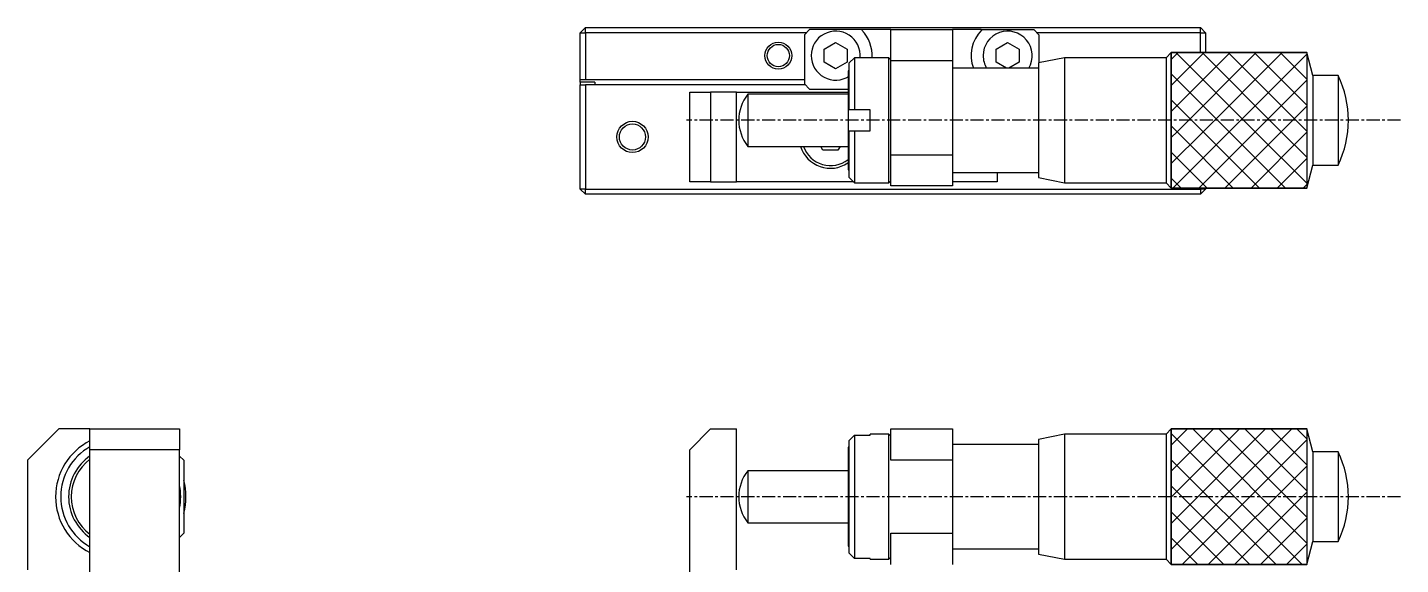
# Model space of a CAD drawing. Extents: x 10 to 363, y 10 to 234.
# Drawn here: x 66.2 to 197.9, y 182.5 to 234 of the extents above; entities that cross this region are included whole.
import ezdxf

# ---------------------------------------------------------------- set-up
doc = ezdxf.new("R2010")
doc.units = 0
doc.linetypes.add('CENTER', pattern=[2, 1.25, -0.25, 0.25, -0.25])
doc.layers.get('0').update_dxf_attribs({"linetype": 'CONTINUOUS'})
doc.layers.add('CENTER', color=1, linetype='CENTER')

msp = doc.modelspace()

# ---------------------------------------------------------------- linework, layer by layer
at = {"color": 7, "linetype": 'CONTINUOUS'}
for p, q in [((119.244926, 233.5), (119.744926, 234)), ((119.244926, 233.5), (119.744926, 233.5)), ((119.244926, 229), (119.244926, 233.5)), ((119.744926, 233.5), (119.744926, 234)), ((119.744926, 234), (178.744926, 234)), ((119.744926, 233.5), (119.744926, 229)), ((140.944926, 233.5), (119.744926, 233.5)), ((141.244926, 233.8), (140.744926, 233.3)), ((140.744926, 233.3), (140.744926, 228.6)), ((146.292454, 233.8), (141.244926, 233.8)), ((146.292454, 233.8), (146.263081, 233.730821)), ((149.044926, 233.8), (146.292454, 233.8)), ((149.044926, 233.8), (154.944926, 233.8)), ((149.044926, 230.8), (149.044926, 233.8)), ((154.944926, 233.8), (154.944926, 230.8)), ((157.697398, 233.8), (154.944926, 233.8)), ((157.726771, 233.730821), (157.697398, 233.8)), ((157.697398, 233.8), (162.744926, 233.8)), ((163.244926, 233.3), (162.744926, 233.8)), ((178.744926, 233.5), (163.044926, 233.5)), ((163.244926, 233.3), (163.244926, 230.609997)), ((178.744926, 233.5), (178.744926, 234)), ((179.244926, 233.5), (178.744926, 234)), ((178.744926, 231.599999), (178.744926, 233.5)), ((178.744926, 233.5), (179.244926, 233.5)), ((179.244926, 233.5), (179.244926, 231.599999)), ((142.644926, 231.935085), (143.744926, 232.570171)), ((142.644926, 230.664915), (142.644926, 231.935085)), ((143.744926, 232.570171), (144.844926, 231.935085)), ((144.844926, 231.935085), (144.844926, 230.664915)), ((159.144926, 231.935085), (160.244926, 232.570171)), ((159.144926, 230.664915), (159.144926, 231.935085)), ((160.244926, 232.570171), (161.344926, 231.935085)), ((161.344926, 231.935085), (161.344926, 230.664915)), ((143.744926, 230.029829), (142.644926, 230.664915)), ((144.844926, 230.664915), (143.744926, 230.029829)), ((145.544926, 231.1), (145.044926, 230.6)), ((145.044926, 229.85), (145.044926, 230.6)), ((145.044926, 226.1), (145.044926, 230.6)), ((145.544926, 231.1), (145.544926, 226.1)), ((148.844926, 231.1), (145.544926, 231.1)), ((148.844926, 219.1), (148.844926, 231.1)), ((149.044926, 230.9), (148.844926, 231.1)), ((154.944926, 230.8), (149.044926, 230.8)), ((149.044926, 221.8), (149.044926, 230.8)), ((154.944926, 230.8), (154.944926, 221.8)), ((160.123387, 230.1), (159.144926, 230.664915)), ((161.344926, 230.664915), (160.366465, 230.1)), ((165.694925, 231.099996), (163.194926, 230.599997)), ((163.194926, 230.599997), (163.194926, 225.100004)), ((163.194926, 230.599997), (163.194926, 230.1)), ((165.694925, 231.099996), (165.694925, 225.100004)), ((175.44493, 231.099996), (165.694925, 231.099996)), ((175.944932, 231.599999), (175.44493, 231.099996)), ((175.44493, 231.099996), (175.44493, 225.100004)), ((175.944932, 231.599999), (188.944933, 231.599999)), ((175.944932, 218.600001), (175.944932, 231.599999)), ((188.944933, 231.599999), (188.944933, 225.100004)), ((189.534421, 229.4), (188.944933, 231.599999)), ((188.944933, 231.599999), (188.944933, 218.600001)), ((144.944926, 229.85), (144.944926, 229.6)), ((144.944926, 229.85), (144.944926, 220.35)), ((145.044907, 229.85), (144.944926, 229.85)), ((163.194926, 230.1), (154.944926, 230.1)), ((163.194926, 230.349997), (163.194926, 225.100004)), ((163.194926, 230.349997), (163.194926, 230.1)), ((189.534421, 229.4), (189.534421, 225.100003)), ((191.944932, 229.4), (189.534421, 229.4)), ((191.944932, 229.4), (191.944932, 225.100003)), ((119.244926, 229), (119.744926, 229)), ((119.244926, 228.75), (119.244926, 229)), ((120.644926, 228.75), (119.244926, 228.75)), ((119.244926, 228.75), (119.244926, 228.5)), ((119.244926, 218.5), (119.244926, 228.5)), ((119.244926, 228.5), (119.744926, 228.5)), ((119.744926, 229), (140.744926, 229)), ((119.744926, 228.5), (119.744926, 218.5)), ((140.844926, 228.5), (119.744926, 228.5)), ((120.644926, 228.75), (120.644926, 228.5)), ((140.744926, 228.6), (141.244926, 228.1)), ((141.244926, 228.1), (144.944926, 228.1)), ((129.744926, 219.2), (129.744926, 227.8)), ((129.744926, 227.8), (131.744926, 227.8)), ((131.744926, 227.8), (131.744926, 219.2)), ((134.244926, 227.8), (131.744926, 227.8)), ((134.244926, 219.2), (134.244926, 227.8)), ((134.244926, 227.8), (144.944926, 227.8)), ((135.322435, 227.599996), (135.322435, 225.100002)), ((144.944926, 227.599996), (135.322435, 227.599996)), ((145.544926, 226.1), (145.044926, 226.1)), ((147.044926, 226.1), (145.544926, 226.1)), ((147.044926, 224.1), (147.044926, 226.1)), ((135.322435, 225.100002), (135.322435, 222.600004)), ((145.044926, 219.6), (145.044926, 224.1)), ((145.044926, 224.1), (145.544926, 224.1)), ((145.544926, 224.1), (145.544926, 219.1)), ((145.544926, 224.1), (147.044926, 224.1)), ((163.194926, 225.100004), (163.194926, 219.600003)), ((163.194926, 225.100004), (163.194926, 219.850003)), ((165.694925, 225.100004), (165.694925, 219.100004)), ((175.44493, 225.100004), (175.44493, 219.100004)), ((175.944932, 225.100004), (175.944932, 218.600001)), ((189.534421, 225.100003), (189.534421, 220.8)), ((191.944932, 225.100003), (191.944932, 220.8)), ((135.322435, 222.600004), (144.944926, 222.600004)), ((142.523238, 222.25), (142.321163, 222.600004)), ((143.966614, 222.25), (142.523238, 222.25)), ((144.168689, 222.600004), (143.966614, 222.25)), ((149.044926, 218.8), (149.044926, 221.8)), ((149.044926, 221.8), (154.944926, 221.8)), ((154.944926, 221.8), (154.944926, 218.8)), ((144.944926, 220.6), (144.944926, 220.35)), ((144.944926, 220.35), (145.044907, 220.35)), ((145.044926, 219.6), (145.044926, 220.35)), ((154.944926, 220.1), (163.194926, 220.1)), ((159.244926, 220.1), (159.244926, 219.2)), ((163.194926, 220.1), (163.194926, 219.600003)), ((163.194926, 220.1), (163.194926, 219.850003)), ((188.944933, 218.600001), (189.534421, 220.8)), ((189.534421, 220.8), (191.944932, 220.8)), ((131.744926, 219.2), (129.744926, 219.2)), ((131.744926, 219.2), (134.244926, 219.2)), ((145.444926, 219.2), (134.244926, 219.2)), ((145.044926, 219.6), (145.544926, 219.1)), ((145.544926, 219.1), (148.844926, 219.1)), ((148.844926, 219.1), (149.044926, 219.3)), ((149.044926, 219.2), (148.944926, 219.2)), ((154.944926, 218.8), (149.044926, 218.8)), ((159.244926, 219.2), (154.944926, 219.2)), ((163.194926, 219.600003), (165.694925, 219.100004)), ((165.694925, 219.100004), (175.44493, 219.100004)), ((175.44493, 219.100004), (175.944932, 218.600001)), ((119.744926, 218.5), (119.244926, 218.5)), ((119.744926, 218), (119.244926, 218.5)), ((119.744926, 218.5), (178.744926, 218.5)), ((119.744926, 218), (119.744926, 218.5)), ((178.744926, 218), (119.744926, 218)), ((188.944933, 218.600001), (175.944932, 218.600001)), ((178.744926, 218.5), (178.744926, 218.600001)), ((178.744926, 218.5), (178.744926, 218)), ((179.244926, 218.5), (178.744926, 218)), ((179.244926, 218.5), (178.744926, 218.5)), ((179.244926, 218.600001), (179.244926, 218.5)), ((69.2, 195.5), (66.2, 192.5)), ((72.2, 195.5), (69.2, 195.5)), ((72.2, 195.5), (80.8, 195.5)), ((72.2, 193.5), (72.2, 195.5)), ((80.8, 195.5), (80.8, 193.5)), ((131.744926, 195.5), (129.744926, 193.5)), ((131.744926, 195.5), (134.244926, 195.5)), ((134.244926, 182), (134.244926, 195.5)), ((147.044926, 194.91608), (147.044926, 195)), ((147.044926, 194.91608), (147.044926, 195)), ((148.844926, 195), (147.044926, 195)), ((148.844926, 183), (148.844926, 195)), ((149.044926, 194.8), (148.844926, 195)), ((149.044926, 195.5), (154.944926, 195.5)), ((149.044926, 192.5), (149.044926, 195.5)), ((154.944926, 195.5), (154.944926, 192.5)), ((165.694925, 194.999996), (163.194926, 194.499997)), ((165.694925, 194.999996), (165.694925, 183.000004)), ((175.44493, 194.999996), (165.694925, 194.999996)), ((175.944932, 195.499999), (175.44493, 194.999996)), ((175.44493, 194.999996), (175.44493, 183.000004)), ((175.944932, 195.499999), (188.944933, 195.499999)), ((175.944932, 182.500001), (175.944932, 195.499999)), ((189.534421, 193.3), (188.944933, 195.499999)), ((188.944933, 195.499999), (188.944933, 182.500001)), ((144.944926, 193.75), (144.944926, 189.000003)), ((144.944926, 193.75), (144.944926, 193.5)), ((145.044926, 193.75), (144.944926, 193.75)), ((145.044926, 194.408327), (145.544926, 194.91608)), ((145.044926, 183.591673), (145.044926, 194.408327)), ((145.044926, 193.643559), (145.044926, 194.408327)), ((145.544926, 194.91608), (145.544926, 183.08392)), ((145.544926, 194.91608), (147.044926, 194.91608)), ((163.194926, 194), (154.944926, 194)), ((163.194926, 194.499997), (163.194926, 194)), ((163.194926, 194.499997), (163.194926, 183.500003)), ((163.194926, 194.249997), (163.194926, 183.750003)), ((163.194926, 194.249997), (163.194926, 194)), ((66.2, 192.5), (66.2, 182)), ((80.8, 193.5), (72.2, 193.5)), ((72.2, 177), (72.2, 193.5)), ((80.8, 177), (80.8, 193.5)), ((81.2, 192.5), (80.8, 192.9)), ((81.2, 192.5), (81.2, 185.5)), ((129.744926, 177), (129.744926, 193.5)), ((154.944926, 192.5), (149.044926, 192.5)), ((154.944926, 192.5), (154.944926, 185.5)), ((189.534421, 193.3), (189.534421, 184.7)), ((191.944932, 193.3), (189.534421, 193.3)), ((191.944932, 193.3), (191.944932, 184.7)), ((135.322435, 191.499996), (135.322435, 186.500004)), ((144.944926, 191.499996), (135.322435, 191.499996)), ((144.944926, 189.000003), (144.944926, 184.25)), ((135.322435, 186.500004), (144.944926, 186.500004)), ((80.8, 185.1), (81.2, 185.5)), ((144.944926, 184.5), (144.944926, 184.25)), ((149.044926, 185.5), (154.944926, 185.5)), ((149.044926, 182.5), (149.044926, 185.5)), ((154.944926, 185.5), (154.944926, 182.5)), ((188.944933, 182.500001), (189.534421, 184.7)), ((189.534421, 184.7), (191.944932, 184.7)), ((144.944926, 184.25), (145.044926, 184.25)), ((145.044926, 183.591673), (145.044926, 184.356441)), ((145.544926, 183.08392), (145.044926, 183.591673)), ((148.844926, 183), (149.044926, 183.2)), ((154.944926, 184), (163.194926, 184)), ((163.194926, 184), (163.194926, 183.500003)), ((163.194926, 184), (163.194926, 183.750003)), ((163.194926, 183.500003), (165.694925, 183.000004)), ((147.044926, 183.08392), (145.544926, 183.08392)), ((147.044926, 183), (147.044926, 183.08392)), ((147.044926, 183), (147.044926, 183.08392)), ((147.044926, 183), (148.844926, 183)), ((165.694925, 183.000004), (175.44493, 183.000004)), ((175.44493, 183.000004), (175.944932, 182.500001)), ((188.944933, 182.500001), (175.944932, 182.500001))]:
    msp.add_line(p, q, dxfattribs=at)
at = {"color": 3, "linetype": 'CONTINUOUS'}
for p, q in [((175.944932, 231.599999), (175.944932, 225.100004)), ((188.944933, 231.599999), (175.944932, 231.599999)), ((175.944932, 230.944932), (176.599999, 231.599999)), ((175.944932, 228.444932), (179.099999, 231.599999)), ((175.944932, 225.944932), (181.599999, 231.599999)), ((176.400001, 231.599999), (184, 224)), ((176.5, 224), (184.099999, 231.599999)), ((178.900001, 231.599999), (186.5, 224)), ((179, 224), (186.599999, 231.599999)), ((181.400001, 231.599999), (188.944933, 224.055067)), ((181.5, 224), (188.944933, 231.444933)), ((183.900001, 231.599999), (188.944933, 226.555067)), ((186.400001, 231.599999), (188.944933, 229.055067)), ((188.900001, 231.599999), (188.944933, 231.555067)), ((175.944932, 229.555068), (181.5, 224)), ((184, 224), (188.944933, 228.944933)), ((175.944932, 227.055068), (179, 224)), ((186.5, 224), (188.944933, 226.444933)), ((175.944932, 224.555068), (176.5, 224)), ((175.944932, 223.444932), (176.5, 224)), ((175.944932, 220.944932), (179, 224)), ((176.100001, 218.600001), (181.5, 224)), ((176.5, 224), (181.899999, 218.600001)), ((178.600001, 218.600001), (184, 224)), ((179, 224), (184.399999, 218.600001)), ((181.100001, 218.600001), (186.5, 224)), ((181.5, 224), (186.899999, 218.600001)), ((184, 224), (188.944933, 219.055067)), ((186.5, 224), (188.944933, 221.555067)), ((188.944933, 225.100004), (188.944933, 218.600001)), ((183.600001, 218.600001), (188.944933, 223.944933)), ((175.944932, 222.055068), (179.399999, 218.600001)), ((186.100001, 218.600001), (188.944933, 221.444933)), ((175.944932, 219.555068), (176.899999, 218.600001)), ((188.600001, 218.600001), (188.944933, 218.944933)), ((175.944932, 218.600001), (188.944933, 218.600001)), ((175.944932, 195.499999), (175.944932, 182.500001)), ((188.944933, 195.499999), (175.944932, 195.499999)), ((175.944932, 193.944932), (177.499999, 195.499999)), ((175.944932, 191.444932), (179.999999, 195.499999)), ((175.944932, 188.944932), (182.499999, 195.499999)), ((175.944932, 186.444932), (184.999999, 195.499999)), ((175.944932, 183.944932), (187.499999, 195.499999)), ((175.944932, 195.055068), (188.499999, 182.500001)), ((178.000001, 195.499999), (188.944933, 184.555067)), ((180.500001, 195.499999), (188.944933, 187.055067)), ((183.000001, 195.499999), (188.944933, 189.555067)), ((185.500001, 195.499999), (188.944933, 192.055067)), ((188.000001, 195.499999), (188.944933, 194.555067)), ((188.944933, 195.499999), (188.944933, 182.500001)), ((177.000001, 182.500001), (188.944933, 194.444933)), ((175.944932, 192.555068), (185.999999, 182.500001)), ((179.500001, 182.500001), (188.944933, 191.944933)), ((175.944932, 190.055068), (183.499999, 182.500001)), ((182.000001, 182.500001), (188.944933, 189.444933)), ((175.944932, 187.555068), (180.999999, 182.500001)), ((184.500001, 182.500001), (188.944933, 186.944933)), ((175.944932, 185.055068), (178.499999, 182.500001)), ((187.000001, 182.500001), (188.944933, 184.444933)), ((175.944932, 182.555068), (175.999999, 182.500001)), ((175.944932, 182.500001), (188.944933, 182.500001))]:
    msp.add_line(p, q, dxfattribs=at)
for centre, radius in [((138.244926, 231.3), 1.3), ((124.244926, 223.5), 1.5)]:
    msp.add_circle(centre, radius, dxfattribs=at)
at = {"color": 7, "linetype": 'CONTINUOUS'}
for centre, radius in [((138.244926, 231.3), 1.075), ((124.244926, 223.5), 1.25)]:
    msp.add_circle(centre, radius, dxfattribs=at)
for centre, radius, start, end in [((143.744926, 231.3), 2.35, 355.117858, 180), ((143.744926, 231.3), 3.5, 356.724171, 43.989014), ((160.244926, 231.3), 3.5, 136.010986, 200.051042), ((160.244926, 231.3), 2.35, 329.293645, 180), ((143.744926, 231.3), 2.35, 180, 303.586242), ((160.244926, 231.3), 2.35, 180, 210.706355), ((183.199932, 225.100002), 9.745001, 333.816202, 26.183785), ((138.444931, 225.100003), 3.999997, 141.317827, 218.682205), ((143.244926, 223.5), 3, 197.457523, 303.748989), ((143.244926, 223.5), 2.75, 199.103236, 308.183471), ((74.9, 189), 6, 116.743684, 243.256316), ((74.9, 189), 5.5, 119.400351, 240.599649), ((74.9, 189), 4.75, 124.640194, 235.359806), ((183.199932, 189), 9.745001, 333.816209, 26.183791), ((138.444931, 189), 3.999997, 141.317811, 218.682189), ((74.9, 189), 6, 349.524687, 10.475313), ((74.9, 189), 6.499999, 345.750003, 14.249997)]:
    msp.add_arc(centre, radius, start, end, dxfattribs=at)
at = {"color": 3, "linetype": 'CONTINUOUS'}
for radius, start, end in [(4.75, 124.640194, 235.359806), (4.5, 126.869897, 233.130103)]:
    msp.add_arc((74.9, 189), radius, start, end, dxfattribs=at)
at = {"layer": 'CENTER', "color": 1, "linetype": 'CENTER'}
for p, q in [((197.944933, 225.1), (129.444934, 225.1)), ((197.944933, 189), (129.444934, 189))]:
    msp.add_line(p, q, dxfattribs=at)

doc.saveas('drawing.dxf')
